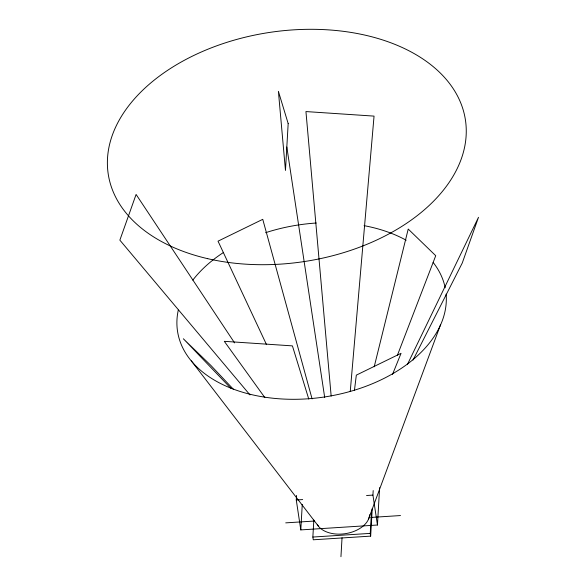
<?xml version="1.0" encoding="UTF-8"?>
<svg xmlns="http://www.w3.org/2000/svg" width="586" height="586" viewBox="0 0 586 586"><rect width="100%" height="100%" fill="white"/><g stroke="black" fill="none" stroke-linecap="round" stroke-linejoin="round"><path stroke-width="0.88" d="M379.611 487.684L377.457 525.019L300.794 529.905L296.274 499.983L296.538 495.426M300.794 529.905L302.266 504.407M372.257 508.465L370.66 536.131L313.276 539.787L312.858 537.047L313.84 520.09M340.949 556.7L342.041 537.772M370.66 536.131L370.242 533.392L371.583 510.186M377.457 525.019L372.93 495.104L373.194 490.548M350.245 391.514L374.051 116.116L305.943 111.567L331.163 396.077M354.427 390.525L356.325 375.135L401.051 353.314L392.517 374.417M374.205 366.799L408.222 229.053L435.735 255.701L397.359 355.38M368.499 519.189L440.613 324.534M407.373 364.565L478.498 217.303L462.259 263.011L413.027 360.053M296.274 499.983L302.662 499.572M366.543 495.507L372.93 495.104M285.726 522.866L314.367 521.042M370.85 517.445L400.494 515.555M312.858 537.047L370.242 533.392M230.723 388.166L183.352 338.774L210.857 365.422L233.426 389.309M249.966 394.913L119.859 240.143L136.099 194.442L234.576 342.898M191.314 360.851L318.638 526.455M264.857 397.608L224.313 341.33L292.421 345.879L308.756 399.044M266.52 344.641L218.029 241.161L262.755 219.332L312.089 398.905M286.818 147.005L324.695 397.455M446.114 294.106A135.615 86.992 -8.6 0 1 305.724 398.941A135.615 86.992 -8.6 0 1 178.291 310.104M192.801 280.137A135.615 86.992 -8.6 0 1 223.632 252.383M265.605 232.693A135.615 86.992 -8.6 0 1 316.242 223.017M364.082 225.654A135.615 86.992 -8.6 0 1 406.179 240.231M433.127 262.411A135.615 86.992 -8.6 0 1 445.192 287.792M369.62 514.757A27.124 17.397 -8.6 0 1 346.751 533.428A27.124 17.397 -8.6 0 1 317.297 524.551M288.173 123.573L285.47 170.438L278.401 91.357L288.173 123.573M207.708 258.675A180.642 115.874 -8.6 0 0 465.863 123.404A180.642 115.874 -8.6 0 0 186.89 58.937A180.642 115.874 -8.6 0 0 207.708 258.675"/></g></svg>
